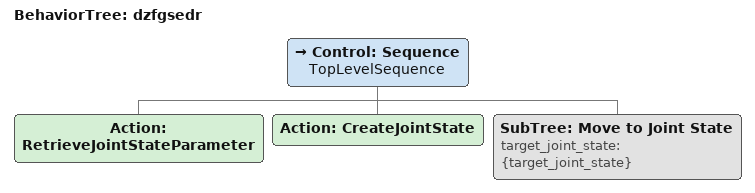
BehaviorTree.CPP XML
<root BTCPP_format="4" main_tree_to_execute="dzfgsedr">
    <BehaviorTree ID="dzfgsedr" _description="">
        <Control ID="Sequence" name="TopLevelSequence">
            <Action ID="RetrieveJointStateParameter"/>
            <Action ID="CreateJointState"/>
            <SubTree ID="Move to Joint State" target_joint_state="{target_joint_state}"/>
        </Control>
    </BehaviorTree>
</root>
